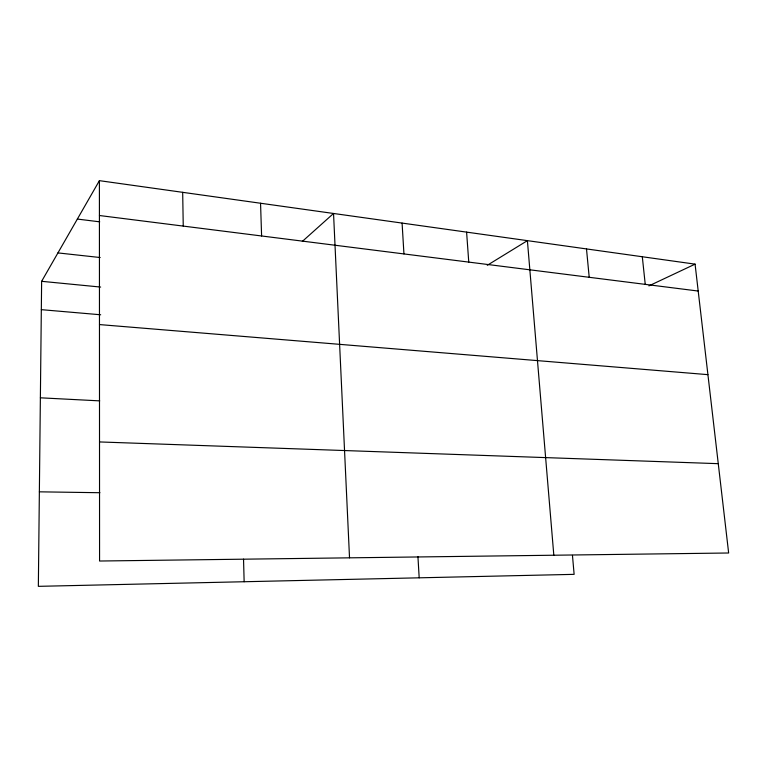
<?xml version="1.0" encoding="UTF-8"?>
<svg xmlns="http://www.w3.org/2000/svg" width="767" height="767" viewBox="0 0 767 767"><rect width="100%" height="100%" fill="white"/><g stroke="black" fill="none" stroke-linecap="round" stroke-linejoin="round"><path stroke-width="1.15" d="M99.403 180.657L99.566 561.022L728.65 552.997L695.075 264.145L99.403 180.657L41.629 281.316L38.35 586.343L574.128 574.349L572.46 555.366M302.332 241.423L333.54 213.475L349.522 557.83M487.266 265.296L527.399 240.646L553.822 555.231M648.901 285.89L695.075 264.145M39.366 491.829L99.931 492.721M99.518 441.936L718.267 463.671M40.383 397.814L99.71 400.873M99.47 324.575L707.922 374.651M41.332 309.657L100.678 314.777M41.629 281.316L100.659 287.069M57.937 252.909L100.18 257.53M77.362 219.065L99.739 221.836M99.422 215.517L698.21 291.048M642.305 256.744L645.239 284.365M586.496 248.93L589.209 277.299M466.595 232.123L468.762 262.103M402.09 223.082L403.941 253.925M417.929 556.516L419.185 577.819M260.55 203.245L261.605 235.977M243.532 559.114L244.146 581.741M182.68 192.325L183.246 226.092"/></g></svg>
